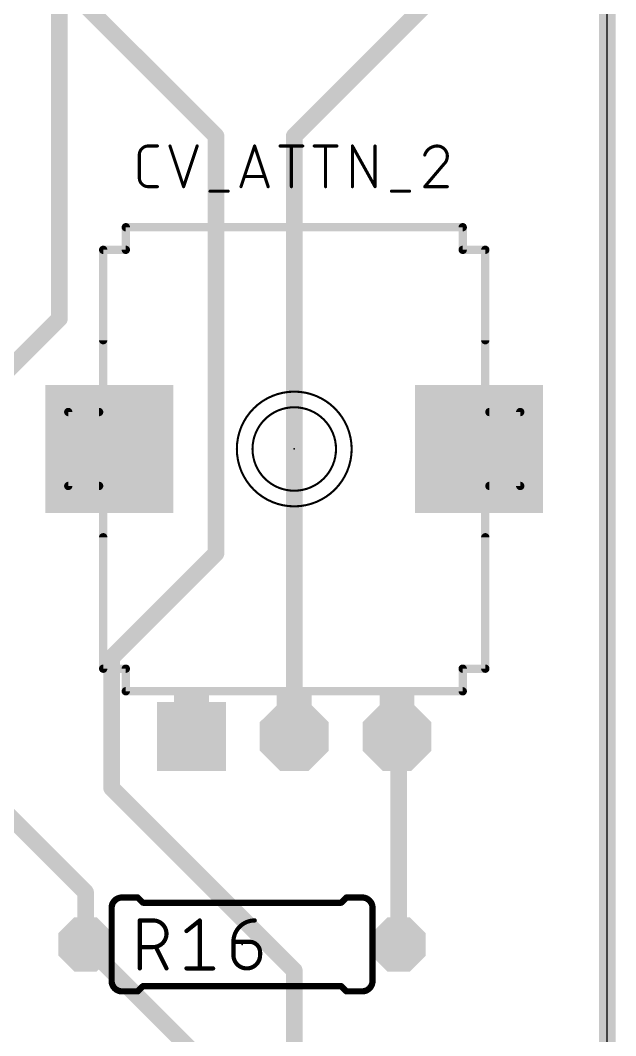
# Model space of a CAD drawing. Extents: x -0.2 to 35.8, y -0.2 to 99.3.
# Drawn here: x 21.27 to 35.76, y 58.74 to 83.46 of the extents above; entities that cross this region are included whole.
import ezdxf

# ---------------------------------------------------------------- set-up
doc = ezdxf.new("R2010")
doc.units = 0
for name, color, linetype in [('1', 12, 'CONTINUOUS'), ('16', 132, 'CONTINUOUS'), ('17', 110, 'CONTINUOUS'), ('20', 31, 'CONTINUOUS'), ('21', 253, 'CONTINUOUS'), ('23', 53, 'CONTINUOUS'), ('25', 253, 'CONTINUOUS'), ('51', 253, 'CONTINUOUS')]:
    doc.layers.add(name, color=color, linetype=linetype)

# ---------------------------------------------------------------- blocks, each defined once
blk = doc.blocks.new('RECT')
blk.add_solid([(-0.5, -0.5), (0.5, -0.5), (-0.5, 0.5), (0.5, 0.5)])
blk = doc.blocks.new('SQUAREP')
blk.add_solid([(-0.5, -0.5), (0.5, -0.5), (-0.5, 0.5), (0.5, 0.5)])
blk = doc.blocks.new('OCTAGONP')
at = {"const_width": 0.5}
blk.add_lwpolyline([(-0.25, -0.1036), (-0.25, 0.1036), (-0.1036, 0.25), (0.1036, 0.25), (0.25, 0.1036), (0.25, -0.1036), (0.1036, -0.25), (-0.1036, -0.25), (-0.25, -0.1036), (-0.25, 0.1036)], dxfattribs=at)

msp = doc.modelspace()

# ---------------------------------------------------------------- linework, layer by layer
at = {"layer": '1', "const_width": 0.4064}
for points in [[(35.56, 0), (35.56, 99.06)], [(22.225, 86.36), (22.225, 76.2)], [(32.385, 85.09), (27.94, 80.645)], [(27.94, 80.645), (27.94, 66.025)], [(22.225, 76.2), (20.955, 74.93)], [(30.44, 66.025), (30.48, 66.025)], [(30.48, 66.025), (30.48, 60.96)], [(20.955, 64.135), (22.86, 62.23)], [(22.86, 62.23), (22.86, 60.96)], [(22.86, 60.96), (26.67, 57.15)]]:
    msp.add_lwpolyline(points, dxfattribs=at)
at = {"layer": '1', "const_width": 0.2032}
for points in [[(28.0416, 80.645, 1), (27.8384, 80.645)], [(27.8682, 80.7168, 1), (28.0118, 80.5732)], [(22.1234, 76.2, 1), (22.3266, 76.2)], [(22.2968, 76.1282, 1), (22.1532, 76.2718)], [(27.8384, 66.025, 1), (28.0416, 66.025)], [(30.44, 66.1266, 1), (30.44, 65.9234)], [(30.5816, 66.025, 1), (30.3784, 66.025)], [(30.48, 65.9234, 1), (30.48, 66.1266)], [(22.9616, 62.23, 1), (22.7584, 62.23)], [(22.7882, 62.1582, 1), (22.9318, 62.3018)], [(22.9318, 61.0318, 1), (22.7882, 60.8882)], [(22.7584, 60.96, 1), (22.9616, 60.96)], [(30.3784, 60.96, 1), (30.5816, 60.96)]]:
    msp.add_lwpolyline(points, format="xyb", dxfattribs=at)
at = {"layer": '16', "const_width": 0.4064}
for points in [[(35.56, 0), (35.56, 99.06)], [(21.59, 85.09), (26.035, 80.645)], [(26.035, 80.645), (26.035, 70.485)], [(26.035, 70.485), (23.495, 67.945)], [(23.495, 67.945), (23.495, 64.77)], [(23.495, 64.77), (27.94, 60.325)], [(27.94, 60.325), (27.94, 48.26)]]:
    msp.add_lwpolyline(points, dxfattribs=at)
at = {"layer": '16', "const_width": 0.2032}
for points in [[(26.1366, 80.645, 1), (25.9334, 80.645)], [(25.9632, 80.5732, 1), (26.1068, 80.7168)], [(25.9334, 70.485, 1), (26.1366, 70.485)], [(26.1068, 70.4132, 1), (25.9632, 70.5568)], [(23.5966, 67.945, 1), (23.3934, 67.945)], [(23.4232, 68.0168, 1), (23.5668, 67.8732)], [(23.3934, 64.77, 1), (23.5966, 64.77)], [(23.5668, 64.8418, 1), (23.4232, 64.6982)], [(28.0416, 60.325, 1), (27.8384, 60.325)], [(27.8682, 60.2532, 1), (28.0118, 60.3968)]]:
    msp.add_lwpolyline(points, format="xyb", dxfattribs=at)
at = {"layer": '20'}
msp.add_line((35.56, 0), (35.56, 99.06), dxfattribs=at)
at = {"layer": '21'}
for points, const_width in [([(23.84, 78.425), (32.04, 78.425)], 0.2032), ([(23.84, 78.425), (23.84, 77.875)], 0.2032), ([(32.04, 77.875), (32.04, 78.425)], 0.2032), ([(23.84, 77.875), (23.29, 77.875)], 0.2032), ([(23.29, 75.675), (23.29, 77.875)], 0.2032), ([(32.59, 77.875), (32.04, 77.875)], 0.2032), ([(32.59, 77.875), (32.59, 75.675)], 0.2032), ([(23.29, 67.675), (23.29, 70.875)], 0.2032), ([(32.59, 70.875), (32.59, 67.675)], 0.2032), ([(23.29, 67.675), (23.84, 67.675)], 0.2032), ([(23.84, 67.675), (23.84, 67.125)], 0.2032), ([(32.04, 67.675), (32.59, 67.675)], 0.2032), ([(32.04, 67.125), (32.04, 67.675)], 0.2032), ([(32.04, 67.125), (23.84, 67.125)], 0.2032), ([(23.749, 62.103), (24.13, 62.103)], 0.1524), ([(24.257, 61.976), (24.13, 62.103)], 0.1524), ([(29.083, 61.976), (29.21, 62.103)], 0.1524), ([(29.591, 62.103), (29.21, 62.103)], 0.1524), ([(29.083, 61.976), (24.257, 61.976)], 0.1524), ([(23.749, 59.817), (24.13, 59.817)], 0.1524), ([(24.257, 59.944), (24.13, 59.817)], 0.1524), ([(29.083, 59.944), (24.257, 59.944)], 0.1524), ([(29.083, 59.944), (29.21, 59.817)], 0.1524), ([(29.591, 59.817), (29.21, 59.817)], 0.1524)]:
    msp.add_lwpolyline(points, dxfattribs=dict(at, const_width=const_width))
for points, const_width in [([(23.84, 78.4758, 1), (23.84, 78.3742)], 0.1016), ([(23.8908, 78.425, 1), (23.7892, 78.425)], 0.1016), ([(32.0908, 78.425, 1), (31.9892, 78.425)], 0.1016), ([(32.04, 78.3742, 1), (32.04, 78.4758)], 0.1016), ([(23.29, 77.9258, 1), (23.29, 77.8242)], 0.1016), ([(23.3408, 77.875, 1), (23.2392, 77.875)], 0.1016), ([(23.7892, 77.875, 1), (23.8908, 77.875)], 0.1016), ([(23.84, 77.8242, 1), (23.84, 77.9258)], 0.1016), ([(32.04, 77.9258, 1), (32.04, 77.8242)], 0.1016), ([(31.9892, 77.875, 1), (32.0908, 77.875)], 0.1016), ([(32.6408, 77.875, 1), (32.5392, 77.875)], 0.1016), ([(32.59, 77.8242, 1), (32.59, 77.9258)], 0.1016), ([(23.2392, 75.675, 1), (23.3408, 75.675)], 0.1016), ([(32.5392, 75.675, 1), (32.6408, 75.675)], 0.1016), ([(27.94, 71.628, 1), (27.94, 74.422, 1), (27.94, 71.628)], 0.0508), ([(27.94, 72.009, 1), (27.94, 74.041, 1), (27.94, 72.009)], 0.0508), ([(23.3408, 70.875, 1), (23.2392, 70.875)], 0.1016), ([(32.6408, 70.875, 1), (32.5392, 70.875)], 0.1016), ([(23.29, 67.7258, 1), (23.29, 67.6242)], 0.1016), ([(23.8908, 67.675, 1), (23.7892, 67.675)], 0.1016), ([(23.84, 67.6242, 1), (23.84, 67.7258)], 0.1016), ([(32.04, 67.7258, 1), (32.04, 67.6242)], 0.1016), ([(32.0908, 67.675, 1), (31.9892, 67.675)], 0.1016), ([(32.59, 67.6242, 1), (32.59, 67.7258)], 0.1016), ([(23.2392, 67.675, 1), (23.3408, 67.675)], 0.1016), ([(32.5392, 67.675, 1), (32.6408, 67.675)], 0.1016), ([(23.84, 67.1758, 1), (23.84, 67.0742)], 0.1016), ([(23.7892, 67.125, 1), (23.8908, 67.125)], 0.1016), ([(31.9892, 67.125, 1), (32.0908, 67.125)], 0.1016), ([(32.04, 67.0742, 1), (32.04, 67.1758)], 0.1016), ([(23.749, 62.103, 0.4142), (23.495, 61.849)], 0.1524), ([(23.749, 62.1411, 1), (23.749, 62.0649)], 0.0762), ([(23.749, 62.0649, 1), (23.749, 62.1411)], 0.0762), ([(24.1569, 62.1299, 1), (24.1031, 62.0761)], 0.0762), ([(24.13, 62.0649, 1), (24.13, 62.1411)], 0.0762), ([(29.21, 62.1411, 1), (29.21, 62.0649)], 0.0762), ([(29.2369, 62.0761, 1), (29.1831, 62.1299)], 0.0762), ([(29.845, 61.849, 0.4142), (29.591, 62.103)], 0.1524), ([(29.591, 62.1411, 1), (29.591, 62.0649)], 0.0762), ([(29.591, 62.0649, 1), (29.591, 62.1411)], 0.0762), ([(23.4569, 61.849, 1), (23.5331, 61.849)], 0.0762), ([(24.257, 62.0141, 1), (24.257, 61.9379)], 0.0762), ([(24.2301, 61.9491, 1), (24.2839, 62.0029)], 0.0762), ([(29.0561, 62.0029, 1), (29.1099, 61.9491)], 0.0762), ([(29.083, 61.9379, 1), (29.083, 62.0141)], 0.0762), ([(29.8069, 61.849, 1), (29.8831, 61.849)], 0.0762), ([(23.495, 60.071, 0.4142), (23.749, 59.817)], 0.1524), ([(23.5331, 60.071, 1), (23.4569, 60.071)], 0.0762), ([(29.591, 59.817, 0.4142), (29.845, 60.071)], 0.1524), ([(29.8831, 60.071, 1), (29.8069, 60.071)], 0.0762), ([(23.749, 59.8551, 1), (23.749, 59.7789)], 0.0762), ([(23.749, 59.7789, 1), (23.749, 59.8551)], 0.0762), ([(24.1031, 59.8439, 1), (24.1569, 59.7901)], 0.0762), ([(24.13, 59.7789, 1), (24.13, 59.8551)], 0.0762), ([(24.257, 59.9821, 1), (24.257, 59.9059)], 0.0762), ([(24.2839, 59.9171, 1), (24.2301, 59.9709)], 0.0762), ([(29.1099, 59.9709, 1), (29.0561, 59.9171)], 0.0762), ([(29.083, 59.9059, 1), (29.083, 59.9821)], 0.0762), ([(29.21, 59.8551, 1), (29.21, 59.7789)], 0.0762), ([(29.1831, 59.7901, 1), (29.2369, 59.8439)], 0.0762), ([(29.591, 59.8551, 1), (29.591, 59.7789)], 0.0762), ([(29.591, 59.7789, 1), (29.591, 59.8551)], 0.0762)]:
    msp.add_lwpolyline(points, format="xyb", dxfattribs=dict(at, const_width=const_width))
at = {"layer": '23'}
for p in [(27.94, 73.025), (26.67, 60.96)]:
    msp.add_point(p, dxfattribs=at)
at = {"layer": '25'}
for points, const_width in [([(24.3882, 80.4037, 0.4142), (24.1681, 80.1836)], 0.0762), ([(24.3882, 80.4227, 1), (24.3882, 80.3847)], 0.0381), ([(24.3882, 80.3847, 1), (24.3882, 80.4227)], 0.0381), ([(24.6084, 80.3847, 1), (24.6084, 80.4227)], 0.0381), ([(24.9339, 80.4097, 1), (24.8977, 80.3977)], 0.0381), ([(25.5943, 80.3977, 1), (25.5581, 80.4097)], 0.0381), ([(26.9923, 80.4097, 1), (26.9561, 80.3977)], 0.0381), ([(26.9923, 80.3977, 1), (26.9561, 80.4097)], 0.0381), ([(27.5952, 80.4227, 1), (27.5952, 80.3847)], 0.0381), ([(27.8894, 80.4037, 1), (27.8513, 80.4037)], 0.0381), ([(28.1455, 80.3847, 1), (28.1455, 80.4227)], 0.0381), ([(28.4273, 80.4227, 1), (28.4273, 80.3847)], 0.0381), ([(28.7215, 80.4037, 1), (28.6834, 80.4037)], 0.0381), ([(28.9776, 80.3847, 1), (28.9776, 80.4227)], 0.0381), ([(29.372, 80.413, 1), (29.3387, 80.3944)], 0.0381), ([(29.3744, 80.4037, 1), (29.3363, 80.4037)], 0.0381), ([(29.9248, 80.4037, 1), (29.8867, 80.4037)], 0.0381), ([(31.4183, 80.4037, 0.3252), (31.1156, 80.1836)], 0.0762), ([(31.6659, 80.1561, 0.4142), (31.4183, 80.4037)], 0.0762), ([(31.4183, 80.4227, 1), (31.4183, 80.3847)], 0.0381), ([(31.4183, 80.3847, 1), (31.4183, 80.4227)], 0.0381), ([(24.1872, 80.1836, 1), (24.1491, 80.1836)], 0.0381), ([(24.1491, 80.1836, 1), (24.1872, 80.1836)], 0.0381), ([(31.0975, 80.1894, 1), (31.1337, 80.1777)], 0.0381), ([(31.5834, 79.9634, 0.2053), (31.6659, 80.1561)], 0.0762), ([(31.685, 80.156, 1), (31.6469, 80.1561)], 0.0381), ([(31.6469, 80.1561, 1), (31.685, 80.1561)], 0.0381), ([(31.5702, 79.9772, 1), (31.5965, 79.9496)], 0.0381), ([(31.5979, 79.9511, 1), (31.5688, 79.9758)], 0.0381), ([(24.1681, 79.6332, 0.4142), (24.3882, 79.4131)], 0.0762), ([(24.1872, 79.6332, 1), (24.1491, 79.6332)], 0.0381), ([(24.1491, 79.6332, 1), (24.1872, 79.6332)], 0.0381), ([(26.7266, 79.6798, 1), (26.7266, 79.6417)], 0.0381), ([(27.2219, 79.6417, 1), (27.2219, 79.6798)], 0.0381), ([(24.3882, 79.4321, 1), (24.3882, 79.3941)], 0.0381), ([(24.3882, 79.3941, 1), (24.3882, 79.4321)], 0.0381), ([(24.6084, 79.3941, 1), (24.6084, 79.4321)], 0.0381), ([(25.2279, 79.4191, 1), (25.2641, 79.4071)], 0.0381), ([(25.2279, 79.4071, 1), (25.2641, 79.4191)], 0.0381), ([(26.6259, 79.4191, 1), (26.6621, 79.4071)], 0.0381), ([(27.2863, 79.4071, 1), (27.3225, 79.4191)], 0.0381), ([(27.8513, 79.4131, 1), (27.8894, 79.4131)], 0.0381), ([(28.6834, 79.4131, 1), (28.7215, 79.4131)], 0.0381), ([(29.3363, 79.4131, 1), (29.3744, 79.4131)], 0.0381), ([(29.8867, 79.4131, 1), (29.9248, 79.4131)], 0.0381), ([(29.889, 79.4038, 1), (29.9224, 79.4224)], 0.0381), ([(31.1156, 79.4321, 1), (31.1156, 79.3941)], 0.0381), ([(31.1011, 79.4254, 1), (31.1301, 79.4008)], 0.0381), ([(31.6659, 79.3941, 1), (31.6659, 79.4321)], 0.0381), ([(25.89, 79.3221, 1), (25.89, 79.284)], 0.0381), ([(26.3302, 79.284, 1), (26.3302, 79.3221)], 0.0381), ([(30.3065, 79.3221, 1), (30.3065, 79.284)], 0.0381), ([(30.7468, 79.284, 1), (30.7468, 79.3221)], 0.0381), ([(24.2062, 61.5442, 1), (24.1554, 61.5442)], 0.0508), ([(24.1808, 61.5696, 1), (24.1808, 61.5188)], 0.0508), ([(24.5054, 60.8951, 1), (24.5054, 61.5442)], 0.1016), ([(24.5054, 61.5696, 1), (24.5054, 61.5188)], 0.0508), ([(24.5054, 61.5188, 1), (24.5054, 61.5696)], 0.0508), ([(25.6664, 61.5442, 1), (25.6156, 61.5442)], 0.0508), ([(25.6569, 61.5244, 1), (25.6251, 61.564)], 0.0508), ([(26.9787, 61.5442, 0.4142), (26.4594, 61.0249)], 0.1016), ([(26.9787, 61.5188, 1), (26.9787, 61.5696)], 0.0508), ([(25.3006, 61.3044, 1), (25.3323, 61.2647)], 0.0508), ([(26.4594, 61.0503, 1), (26.4594, 60.9995)], 0.0508), ([(26.4848, 61.0249, 1), (26.434, 61.0249)], 0.0508), ([(27.1085, 60.7653, 0.4142), (26.8489, 61.0249)], 0.1016), ([(26.8489, 61.0503, 1), (26.8489, 60.9995)], 0.0508), ([(26.8489, 60.9995, 1), (26.8489, 61.0503)], 0.0508), ([(24.1808, 60.9205, 1), (24.1808, 60.8697)], 0.0508), ([(24.5054, 60.9205, 1), (24.5054, 60.8697)], 0.0508), ([(24.5054, 60.8697, 1), (24.5054, 60.9205)], 0.0508), ([(24.593, 60.9064, 1), (24.5475, 60.8837)], 0.0508), ([(26.434, 61.0249, 1), (26.4848, 61.0249)], 0.0508), ([(26.4594, 60.7004, 1), (27.1085, 60.7004)], 0.1016), ([(26.4848, 60.7004, 1), (26.434, 60.7004)], 0.0508), ([(26.434, 60.7004, 1), (26.4848, 60.7004)], 0.0508), ([(27.1339, 60.7653, 1), (27.0831, 60.7653)], 0.0508), ([(27.0831, 60.7653, 1), (27.1339, 60.7653)], 0.0508), ([(27.1339, 60.7004, 1), (27.0831, 60.7004)], 0.0508), ([(27.0831, 60.7004, 1), (27.1339, 60.7004)], 0.0508), ([(24.1554, 60.3758, 1), (24.2062, 60.3758)], 0.0508), ([(24.8072, 60.3644, 1), (24.8526, 60.3872)], 0.0508), ([(25.3164, 60.4012, 1), (25.3164, 60.3504)], 0.0508), ([(25.6156, 60.3758, 1), (25.6664, 60.3758)], 0.0508), ([(25.9655, 60.3504, 1), (25.9655, 60.4012)], 0.0508)]:
    msp.add_lwpolyline(points, format="xyb", dxfattribs=dict(at, const_width=const_width))
for points, const_width in [([(24.3882, 80.4037), (24.6084, 80.4037)], 0.0762), ([(24.9158, 80.4037), (25.246, 79.4131)], 0.0762), ([(25.246, 79.4131), (25.5762, 80.4037)], 0.0762), ([(26.644, 79.4131), (26.9742, 80.4037)], 0.0762), ([(26.9742, 80.4037), (27.3044, 79.4131)], 0.0762), ([(27.5952, 80.4037), (28.1455, 80.4037)], 0.0762), ([(27.8703, 79.4131), (27.8703, 80.4037)], 0.0762), ([(28.4273, 80.4037), (28.9776, 80.4037)], 0.0762), ([(28.7024, 79.4131), (28.7024, 80.4037)], 0.0762), ([(29.3554, 79.4131), (29.3554, 80.4037)], 0.0762), ([(29.3554, 80.4037), (29.9057, 79.4131)], 0.0762), ([(29.9057, 79.4131), (29.9057, 80.4037)], 0.0762), ([(24.1681, 79.6332), (24.1681, 80.1836)], 0.0762), ([(31.5834, 79.9634), (31.1156, 79.4131)], 0.0762), ([(27.2219, 79.6608), (26.7266, 79.6608)], 0.0762), ([(24.6084, 79.4131), (24.3882, 79.4131)], 0.0762), ([(31.1156, 79.4131), (31.6659, 79.4131)], 0.0762), ([(25.89, 79.303), (26.3302, 79.303)], 0.0762), ([(30.3065, 79.303), (30.7468, 79.303)], 0.0762), ([(24.1808, 60.3758), (24.1808, 61.5442)], 0.1016), ([(24.1808, 61.5442), (24.5054, 61.5442)], 0.1016), ([(25.3164, 61.2846), (25.641, 61.5442)], 0.1016), ([(25.641, 61.5442), (25.641, 60.3758)], 0.1016), ([(26.4594, 61.0249), (26.8489, 61.0249)], 0.1016), ([(26.4594, 60.7004), (26.4594, 61.0249)], 0.1016), ([(24.5054, 60.8951), (24.1808, 60.8951)], 0.1016), ([(24.8299, 60.3758), (24.5703, 60.8951)], 0.1016), ([(27.1085, 60.7653), (27.1085, 60.7004)], 0.1016), ([(25.3164, 60.3758), (25.9655, 60.3758)], 0.1016)]:
    msp.add_lwpolyline(points, dxfattribs=dict(at, const_width=const_width))
at = {"layer": '51'}
for points, const_width in [([(23.29, 67.675), (23.29, 77.875)], 0.2032), ([(32.59, 77.875), (32.59, 67.675)], 0.2032), ([(23.19, 73.925), (22.44, 73.925)], 0.2032), ([(22.44, 73.925), (22.44, 72.125)], 0.2032), ([(33.44, 73.925), (32.69, 73.925)], 0.2032), ([(33.44, 72.125), (33.44, 73.925)], 0.2032), ([(22.44, 72.125), (23.19, 72.125)], 0.2032), ([(32.69, 72.125), (33.44, 72.125)], 0.2032), ([(23.495, 60.071), (23.495, 61.849)], 0.1524), ([(29.845, 60.071), (29.845, 61.849)], 0.1524), ([(22.86, 60.96), (23.241, 60.96)], 0.6096), ([(30.099, 60.96), (30.48, 60.96)], 0.6096)]:
    msp.add_lwpolyline(points, dxfattribs=dict(at, const_width=const_width))
for points, const_width in [([(23.3408, 77.875, 1), (23.2392, 77.875)], 0.1016), ([(32.6408, 77.875, 1), (32.5392, 77.875)], 0.1016), ([(22.44, 73.9758, 1), (22.44, 73.8742)], 0.1016), ([(22.4908, 73.925, 1), (22.3892, 73.925)], 0.1016), ([(23.19, 73.8742, 1), (23.19, 73.9758)], 0.1016), ([(32.69, 73.9758, 1), (32.69, 73.8742)], 0.1016), ([(33.4908, 73.925, 1), (33.3892, 73.925)], 0.1016), ([(33.44, 73.8742, 1), (33.44, 73.9758)], 0.1016), ([(22.44, 72.1758, 1), (22.44, 72.0742)], 0.1016), ([(23.19, 72.0742, 1), (23.19, 72.1758)], 0.1016), ([(32.69, 72.1758, 1), (32.69, 72.0742)], 0.1016), ([(33.44, 72.0742, 1), (33.44, 72.1758)], 0.1016), ([(22.3892, 72.125, 1), (22.4908, 72.125)], 0.1016), ([(33.3892, 72.125, 1), (33.4908, 72.125)], 0.1016), ([(23.2392, 67.675, 1), (23.3408, 67.675)], 0.1016), ([(32.5392, 67.675, 1), (32.6408, 67.675)], 0.1016), ([(23.5331, 61.849, 1), (23.4569, 61.849)], 0.0762), ([(29.8831, 61.849, 1), (29.8069, 61.849)], 0.0762), ([(22.86, 61.1124, 1), (22.86, 60.8076)], 0.3048), ([(23.241, 60.8076, 1), (23.241, 61.1124)], 0.3048), ([(30.099, 61.1124, 1), (30.099, 60.8076)], 0.3048), ([(30.48, 60.8076, 1), (30.48, 61.1124)], 0.3048), ([(23.4569, 60.071, 1), (23.5331, 60.071)], 0.0762), ([(29.8069, 60.071, 1), (29.8831, 60.071)], 0.0762)]:
    msp.add_lwpolyline(points, format="xyb", dxfattribs=dict(at, const_width=const_width))

# ---------------------------------------------------------------- block references
at = {"layer": '17', "rotation": 270}
for name, p, xscale, yscale in [('SQUAREP', (23.44, 73.025), 3.116, 3.116), ('SQUAREP', (23.44, 73.025), 3.116, 3.116), ('SQUAREP', (32.44, 73.025), 3.116, 3.116), ('SQUAREP', (32.44, 73.025), 3.116, 3.116), ('SQUAREP', (25.44, 66.025), 1.6764, 1.6764), ('SQUAREP', (25.44, 66.025), 1.6764, 1.6764), ('OCTAGONP', (27.94, 66.025), 1.6764, 1.6764), ('OCTAGONP', (27.94, 66.025), 1.6764, 1.6764), ('OCTAGONP', (30.44, 66.025), 1.6764, 1.6764), ('OCTAGONP', (30.44, 66.025), 1.6764, 1.6764)]:
    msp.add_blockref(name, p, dxfattribs=dict(at, xscale=xscale, yscale=yscale))
at = {"layer": '17', "xscale": 1.3208, "yscale": 1.3208}
for p in [(22.86, 60.96), (22.86, 60.96), (30.48, 60.96), (30.48, 60.96)]:
    msp.add_blockref('OCTAGONP', p, dxfattribs=at)
at = {"layer": '51'}
for p, xscale, yscale in [((25.44, 66.3625), 0.85, 1.325), ((27.94, 66.3625), 0.85, 1.325), ((30.44, 66.3625), 0.85, 1.325), ((23.368, 60.96), 0.254, 0.6096), ((29.972, 60.96), 0.254, 0.6096)]:
    msp.add_blockref('RECT', p, dxfattribs=dict(at, xscale=xscale, yscale=yscale))

doc.saveas('drawing.dxf')
